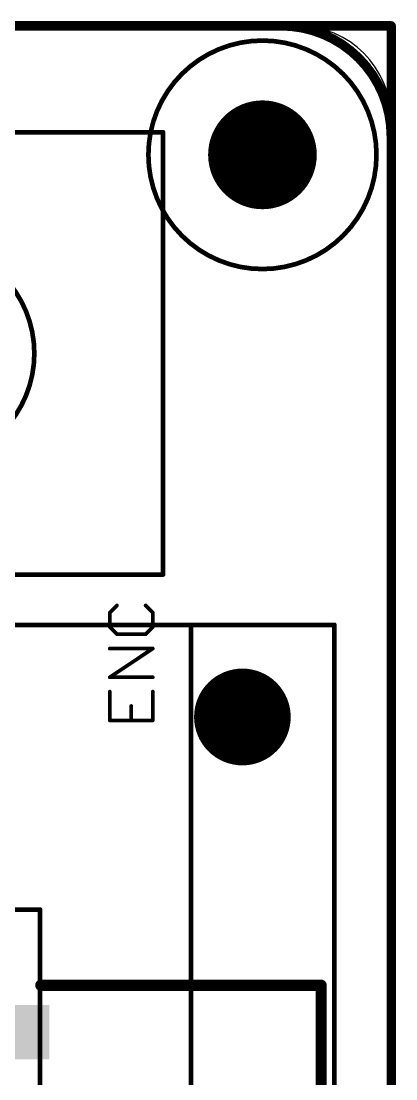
# Model space of a CAD drawing. Extents: x -0.1 to 85.2, y -25.2 to 58.4.
# Drawn here: x 75.03 to 85.22, y 27.3 to 56.01 of the extents above; entities that cross this region are included whole.
import ezdxf

# ---------------------------------------------------------------- set-up
doc = ezdxf.new("R2010")
doc.units = 0
for name, color, linetype in [('1', 22, 'CONTINUOUS'), ('16', 175, 'CONTINUOUS'), ('20', 7, 'CONTINUOUS'), ('21', 253, 'CONTINUOUS'), ('22', 253, 'CONTINUOUS'), ('23', 7, 'CONTINUOUS'), ('27', 253, 'CONTINUOUS'), ('29', 253, 'CONTINUOUS'), ('30', 253, 'CONTINUOUS'), ('32', 253, 'CONTINUOUS'), ('49', 253, 'CONTINUOUS'), ('52', 253, 'CONTINUOUS')]:
    doc.layers.add(name, color=color, linetype=linetype)

# ---------------------------------------------------------------- blocks, each defined once
blk = doc.blocks.new('RECT')
blk.add_solid([(-0.5, -0.5), (0.5, -0.5), (-0.5, 0.5), (0.5, 0.5)])

msp = doc.modelspace()

# ---------------------------------------------------------------- linework, layer by layer
at = {"layer": '1', "const_width": 0.254}
for points in [[(85.09, 55.88), (51.435, 55.88)], [(85.09, -24.13), (85.09, 55.88)]]:
    msp.add_lwpolyline(points, dxfattribs=at)
at = {"layer": '1', "const_width": 0.127}
for points in [[(85.1535, 55.88, 1), (85.0265, 55.88)], [(85.09, 55.8165, 1), (85.09, 55.9435)]]:
    msp.add_lwpolyline(points, format="xyb", dxfattribs=at)
at = {"layer": '16', "const_width": 0.254}
for points in [[(52.07, 55.88), (85.09, 55.88)], [(85.09, 55.88), (85.09, -24.13)]]:
    msp.add_lwpolyline(points, dxfattribs=at)
at = {"layer": '16', "const_width": 0.127}
for points in [[(85.1535, 55.88, 1), (85.0265, 55.88)], [(85.09, 55.8165, 1), (85.09, 55.9435)]]:
    msp.add_lwpolyline(points, format="xyb", dxfattribs=at)
at = {"layer": '20'}
for p, q in [((82.55, 55.88), (2.54, 55.88)), ((85.09, -21.59), (85.09, 53.34))]:
    msp.add_line(p, q, dxfattribs=at)
for centre, radius in [((81.59, 52.38), 1.375), ((81.045, 37.125), 1.143)]:
    msp.add_circle(centre, radius, dxfattribs=at)
msp.add_arc((82.55, 53.34), 2.54, 0, 90, dxfattribs=at)
at = {"layer": '21', "const_width": 0.127}
for points in [[(78.89, 52.99), (65.89, 52.99)], [(78.89, 40.99), (78.89, 52.99)], [(65.89, 40.99), (78.89, 40.99)]]:
    msp.add_lwpolyline(points, dxfattribs=at)
at = {"layer": '21'}
for points, const_width in [([(78.9218, 52.99, 1), (78.8582, 52.99)], 0.0635), ([(78.89, 52.9582, 1), (78.89, 53.0218)], 0.0635), ([(72.39, 43.99, 1), (72.39, 49.99, 1), (72.39, 43.99)], 0.127), ([(78.89, 40.9582, 1), (78.89, 41.0218)], 0.0635), ([(78.8582, 40.99, 1), (78.9218, 40.99)], 0.0635)]:
    msp.add_lwpolyline(points, format="xyb", dxfattribs=dict(at, const_width=const_width))
at = {"layer": '22', "const_width": 0.3048}
for points in [[(83.185, 29.845), (75.565, 29.845)], [(83.185, 14.605), (83.185, 29.845)]]:
    msp.add_lwpolyline(points, dxfattribs=at)
at = {"layer": '22', "const_width": 0.1524}
for points in [[(75.565, 29.9212, 1), (75.565, 29.7688)], [(83.2612, 29.845, 1), (83.1088, 29.845)], [(83.185, 29.7688, 1), (83.185, 29.9212)]]:
    msp.add_lwpolyline(points, format="xyb", dxfattribs=at)
at = {"layer": '23'}
msp.add_point((85.09, 55.88), dxfattribs=at)
at = {"layer": '27', "const_width": 0.1016}
for points in [[(77.6347, 40.151), (77.4398, 39.9561)], [(78.6092, 39.9561), (78.4143, 40.151)], [(77.4398, 39.9561), (77.4398, 39.5663)], [(78.6092, 39.5663), (78.6092, 39.9561)], [(77.4398, 39.5663), (77.6347, 39.3714)], [(78.4143, 39.3714), (78.6092, 39.5663)], [(77.6347, 39.3714), (78.4143, 39.3714)], [(77.4398, 38.202), (78.6092, 38.9816)], [(78.6092, 38.9816), (77.4398, 38.9816)], [(78.6092, 38.202), (77.4398, 38.202)], [(77.4398, 37.8122), (77.4398, 37.0326)], [(78.6092, 37.0326), (78.6092, 37.8122)], [(78.0245, 37.0326), (78.0245, 37.4224)], [(77.4398, 37.0326), (78.6092, 37.0326)]]:
    msp.add_lwpolyline(points, dxfattribs=at)
at = {"layer": '27', "const_width": 0.0508}
for points in [[(77.6527, 40.133, 1), (77.6167, 40.169)], [(78.4323, 40.169, 1), (78.3963, 40.133)], [(77.4218, 39.9741, 1), (77.4578, 39.9381)], [(77.4652, 39.9561, 1), (77.4144, 39.9561)], [(78.6346, 39.9561, 1), (78.5838, 39.9561)], [(78.5912, 39.9381, 1), (78.6272, 39.9741)], [(77.4578, 39.5843, 1), (77.4218, 39.5483)], [(78.6272, 39.5483, 1), (78.5912, 39.5843)], [(77.4144, 39.5663, 1), (77.4652, 39.5663)], [(77.6347, 39.3968, 1), (77.6347, 39.346)], [(77.6167, 39.3534, 1), (77.6527, 39.3894)], [(78.3963, 39.3894, 1), (78.4323, 39.3534)], [(78.4143, 39.346, 1), (78.4143, 39.3968)], [(78.5838, 39.5663, 1), (78.6346, 39.5663)], [(77.4398, 39.007, 1), (77.4398, 38.9562)], [(78.6233, 38.9605, 1), (78.5951, 39.0027)], [(78.6092, 38.9562, 1), (78.6092, 39.007)], [(77.4398, 38.2274, 1), (77.4398, 38.1766)], [(77.4257, 38.2231, 1), (77.4539, 38.1809)], [(78.6092, 38.1766, 1), (78.6092, 38.2274)], [(77.4652, 37.8122, 1), (77.4144, 37.8122)], [(78.6346, 37.8122, 1), (78.5838, 37.8122)], [(78.0499, 37.4224, 1), (77.9991, 37.4224)], [(77.4398, 37.058, 1), (77.4398, 37.0072)], [(77.4144, 37.0326, 1), (77.4652, 37.0326)], [(77.9991, 37.0326, 1), (78.0499, 37.0326)], [(78.5838, 37.0326, 1), (78.6346, 37.0326)], [(78.6092, 37.0072, 1), (78.6092, 37.058)]]:
    msp.add_lwpolyline(points, format="xyb", dxfattribs=at)
at = {"layer": '29'}
for points, const_width in [([(81.59, 51.6417, 1), (81.59, 53.1183, 1), (81.59, 51.6417)], 1.4766), ([(81.045, 36.5027, 1), (81.045, 37.7473, 1), (81.045, 36.5027)], 1.2446)]:
    msp.add_lwpolyline(points, format="xyb", dxfattribs=dict(at, const_width=const_width))
at = {"layer": '30'}
for points, const_width in [([(81.59, 51.6417, 1), (81.59, 53.1183, 1), (81.59, 51.6417)], 1.4766), ([(81.045, 36.5027, 1), (81.045, 37.7473, 1), (81.045, 36.5027)], 1.2446)]:
    msp.add_lwpolyline(points, format="xyb", dxfattribs=dict(at, const_width=const_width))
at = {"layer": '49', "const_width": 0.127}
for points in [[(5.445, 39.625), (79.645, 39.625)], [(79.645, -3.875), (79.645, 39.625)], [(79.645, 39.625), (83.545, 39.625)], [(83.545, -7.875), (83.545, 39.625)], [(9.545, 31.8988), (75.545, 31.8988)], [(75.545, 31.8988), (75.545, -1.1213)]]:
    msp.add_lwpolyline(points, dxfattribs=at)
at = {"layer": '49'}
for points, const_width in [([(79.6768, 39.625, 1), (79.6133, 39.625)], 0.0635), ([(79.645, 39.6568, 1), (79.645, 39.5932)], 0.0635), ([(79.645, 39.5932, 1), (79.645, 39.6568)], 0.0635), ([(83.5768, 39.625, 1), (83.5132, 39.625)], 0.0635), ([(83.545, 39.5932, 1), (83.545, 39.6568)], 0.0635), ([(81.045, 35.875, 1), (81.045, 38.375, 1), (81.045, 35.875)], 0.127), ([(75.5768, 31.8988, 1), (75.5132, 31.8988)], 0.0635), ([(75.545, 31.867, 1), (75.545, 31.9305)], 0.0635)]:
    msp.add_lwpolyline(points, format="xyb", dxfattribs=dict(at, const_width=const_width))
at = {"layer": '52'}
for points, const_width in [([(85.09, 52.88, 0.4142), (82.09, 55.88)], 0.254), ([(82.09, 55.9435, 1), (82.09, 55.8165)], 0.127), ([(81.59, 49.28, 1), (81.59, 55.48, 1), (81.59, 49.28)], 0.127), ([(85.0265, 52.88, 1), (85.1535, 52.88)], 0.127)]:
    msp.add_lwpolyline(points, format="xyb", dxfattribs=dict(at, const_width=const_width))

# ---------------------------------------------------------------- block references
at = {"layer": '16', "xscale": 1.27, "yscale": 2.794, "rotation": 270}
msp.add_blockref('RECT', (74.295, 28.575), dxfattribs=at)
at = {"layer": '30', "xscale": 1.4732, "yscale": 2.9972, "rotation": 270}
msp.add_blockref('RECT', (74.295, 28.575), dxfattribs=at)
at = {"layer": '32', "xscale": 1.27, "yscale": 2.794, "rotation": 270}
msp.add_blockref('RECT', (74.295, 28.575), dxfattribs=at)

doc.saveas('drawing.dxf')
